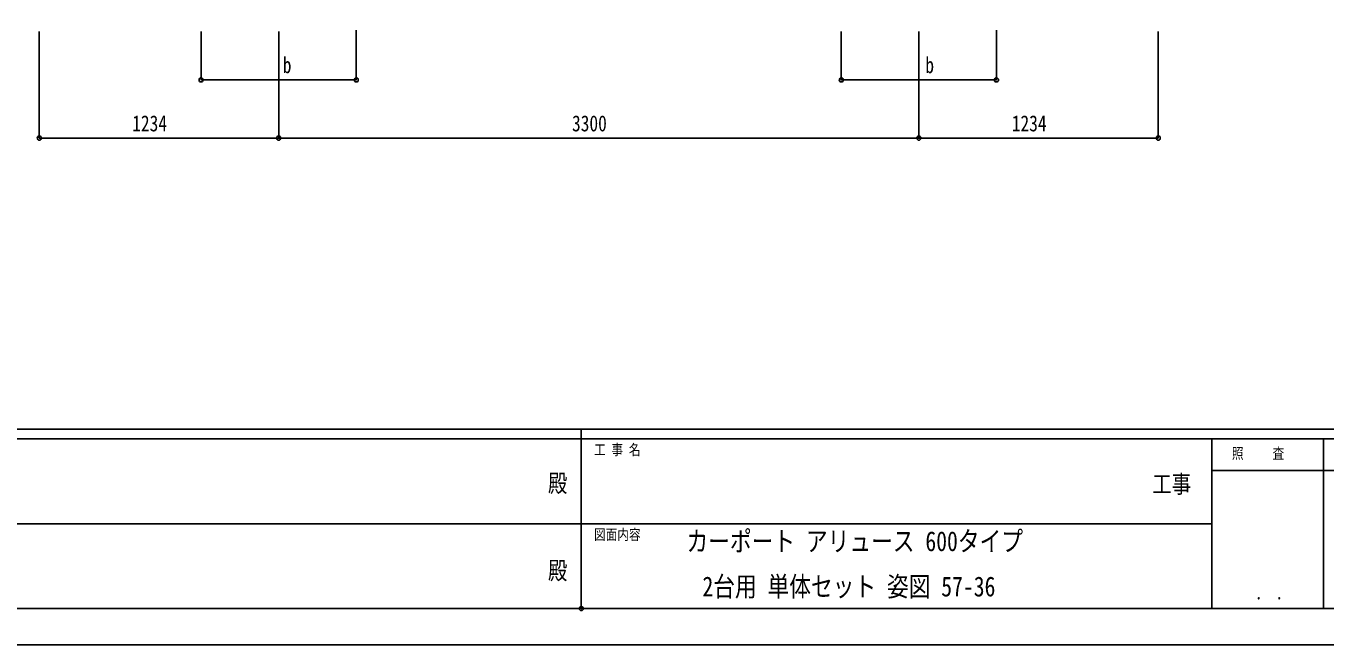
# Model space of a CAD drawing. Units: millimetres, scale not verified. Extents: x -10512 to 10512, y -7425 to 7425.
# Drawn here: x -2875 to 3826, y -7425 to -4235 of the extents above; entities that cross this region are included whole.
import ezdxf
from ezdxf.enums import TextEntityAlignment as Align

# ---------------------------------------------------------------- set-up
doc = ezdxf.new("R2010")
doc.units = ezdxf.units.MM
doc.header["$LTSCALE"] = 40
doc.header["$PDMODE"] = 32
doc.header["$PDSIZE"] = 20
for name, color, linetype in [('0-2_USER1', 3, 'Continuous'), ('0-7_YKK_D', 6, 'Continuous'), ('0-8_YKK_ZWAK', 7, 'Continuous')]:
    doc.layers.add(name, color=color, linetype=linetype)
doc.styles.add('ＭＳ ゴシック', font='')
doc.styles.get('ＭＳ ゴシック').set_extended_font_data('MS Gothic')

msp = doc.modelspace()

# ---------------------------------------------------------------- linework, layer by layer
at = {"layer": '0-7_YKK_D'}
for p, q in [((-2806.45, -4262.49), (-2806.45, -4813.49)), ((-1972.45, -4262.52), (-1972.45, -4513.49)), ((-1572.45, -4262.49), (-1572.45, -4813.49)), ((-1572.45, -4262.49), (-1572.45, -4813.49)), ((-1172.45, -4256.96), (-1172.45, -4513.49)), ((1327.55, -4262.52), (1327.55, -4513.49)), ((1727.55, -4262.49), (1727.55, -4813.49)), ((1727.55, -4262.49), (1727.55, -4813.49)), ((2127.55, -4256.96), (2127.55, -4513.49)), ((2961.55, -4262.49), (2961.55, -4813.49)), ((-1972.45, -4512.49), (-1172.45, -4512.49)), ((1327.55, -4512.49), (2127.55, -4512.49)), ((-2806.45, -4812.49), (-1572.45, -4812.49)), ((-1572.45, -4812.49), (1727.55, -4812.49)), ((1727.55, -4812.49), (2961.55, -4812.49))]:
    msp.add_line(p, q, dxfattribs=at)
for centre in [(-1972.45, -4512.49), (-1172.45, -4512.49), (1327.55, -4512.49), (2127.55, -4512.49), (-2806.45, -4812.49), (-1572.45, -4812.49), (-1572.45, -4812.49), (1727.55, -4812.49), (1727.55, -4812.49), (2961.55, -4812.49)]:
    msp.add_circle(centre, 10.62, dxfattribs=at)
at = {"layer": '0-8_YKK_ZWAK'}
for p, q in [((9737.55, -6312.5), (-9762.45, -6312.5)), ((-12.45, -6362.5), (-3262.45, -6362.5)), ((-12.45, -6312.5), (-12.45, -7237.5)), ((3237.55, -6362.5), (-12.45, -6362.5)), ((3812.55, -6362.5), (3812.55, -7237.5)), ((4962.55, -6525), (3237.55, -6525)), ((-3243.7, -6800), (-12.45, -6800)), ((-12.45, -6800), (3237.55, -6800)), ((-3262.45, -7237.5), (-12.45, -7237.5)), ((-12.45, -7237.5), (3237.55, -7237.5)), ((3237.55, -7237.5), (4962.55, -7237.5))]:
    msp.add_line(p, q, dxfattribs=at)
msp.add_lwpolyline([(-10512.5, -7425), (10512.5, -7425), (10512.5, 7425), (-10512.5, 7425)], close=True, dxfattribs=at)
msp.add_lwpolyline([(4962.55, -6362.5), (3237.55, -6362.5), (3237.55, -7237.5)], dxfattribs=at)
msp.add_point((-12.45, -7237.5), dxfattribs=at)

# ---------------------------------------------------------------- texts
at = {"layer": '0-2_USER1', "style": 'ＭＳ ゴシック', "width": 0.8}
for s, p in [('カーポート アリュース 600タイプ', (529.88, -6972.08)), ('2台用 単体セット 姿図 57-36', (612.02, -7205.42))]:
    msp.add_text(s, height=102.6, dxfattribs=at).set_placement(p, align=Align.BOTTOM_LEFT)
at = {"layer": '0-7_YKK_D', "style": 'ＭＳ ゴシック', "width": 0.8}
for s, p in [('b', (-1551.4, -4502.49)), ('b', (1761.04, -4502.49)), ('1234', (-2327.45, -4802.49)), ('3300', (-60.45, -4802.49)), ('1234', (2206.55, -4802.49))]:
    msp.add_text(s, height=82.48, dxfattribs=at).set_placement(p, align=Align.BOTTOM_LEFT)
at = {"layer": '0-8_YKK_ZWAK', "style": 'ＭＳ ゴシック', "width": 0.8}
for s, height, p in [('工 事 名', 54.99, (53.17, -6462.5)), ('照     査', 54.99, (3341.05, -6481.25)), ('殿', 91.64, (-184.17, -6664.58)), ('工事', 91.64, (2930.83, -6668.66)), ('図面内容', 54.99, (53.17, -6900)), ('殿', 91.64, (-184.17, -7114.58)), ('． ．', 64.79, (3462.5, -7210.88))]:
    msp.add_text(s, height=height, dxfattribs=at).set_placement(p, align=Align.BOTTOM_LEFT)

doc.saveas('drawing.dxf')
